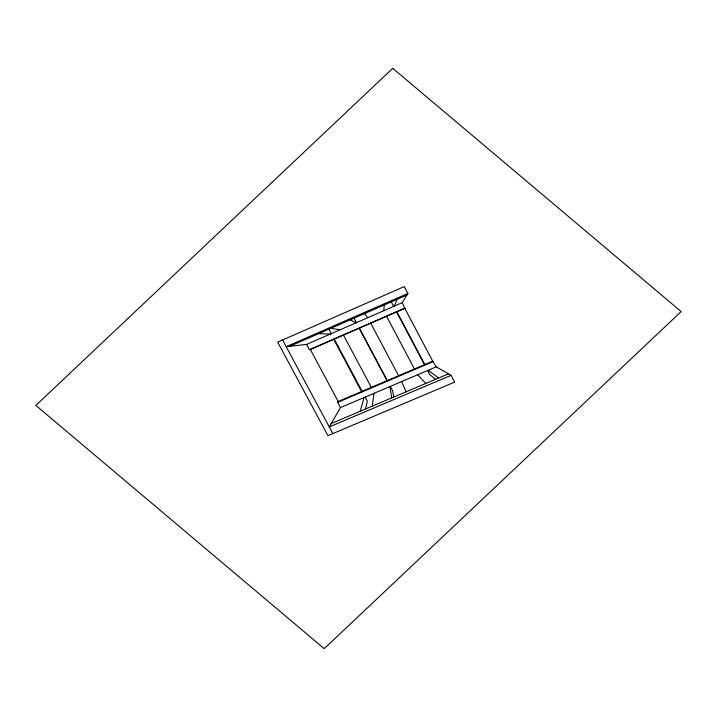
<?xml version="1.0" encoding="UTF-8"?>
<svg xmlns="http://www.w3.org/2000/svg" width="717" height="717" viewBox="0 0 717 717"><rect width="100%" height="100%" fill="white"/><g stroke="black" fill="none" stroke-linecap="round" stroke-linejoin="round"><path stroke-width="1.08" d="M383.783 310.703L384.222 304.985M372.257 406.154L374.014 393.328M365.562 408.995L367.328 401.099L365.186 397.084M360.176 411.28L364.137 397.532M394.242 306.141L397.048 299.374M451.083 375.323L436.196 366.853L340.432 407.623L329.264 426.929L451.083 375.323L454.668 382.107L327.929 435.658L277.685 342.126L404.263 286.594L407.883 293.45L402.264 302.637L306.589 344.411L286.2 346.696L407.883 293.45M340.432 407.623L337.617 402.371L338.191 401.52L432.709 361.189L436.196 366.853M306.589 344.411L309.412 349.699L310.344 349.52L404.8 308.373L402.264 302.637M289.758 346.293L406.897 295.063M309.412 349.699L405.105 308.005M337.617 402.371L433.382 361.52M331.218 423.559L448.475 373.835M318.689 333.647L330.268 334.068M330.752 328.368L340.136 329.757M350.237 319.845L356.053 322.811M428.166 370.277L438.616 378.02M435.577 379.302L429.725 374.579L427.574 370.528M417.706 374.731L425.781 383.461M364.55 313.58L367.749 317.703M282.588 339.975L332.831 433.579M328.933 329.166L331.317 333.611M334.247 339.105L362.103 391.312M333.728 339.329L361.583 391.536M310.344 349.52L338.191 401.52M354.073 318.169L356.448 322.641M359.378 328.162L387.261 380.584M390.344 386.373L392.486 390.406L393.776 397.03M359.19 328.243L387.063 380.664M343.47 335.09L371.343 387.377M386.562 316.314L414.462 368.977M370.725 323.215L398.616 375.735M404.8 308.373L432.709 361.189M396.877 311.823L424.787 364.568M391.276 301.893L393.651 306.392M396.591 311.949L424.491 364.693M401.645 381.561L406.091 391.814M389.949 386.544L391.76 397.89M392.764 68.33L35.85 405.428L324.236 648.67L681.15 311.572L392.764 68.33"/></g></svg>
